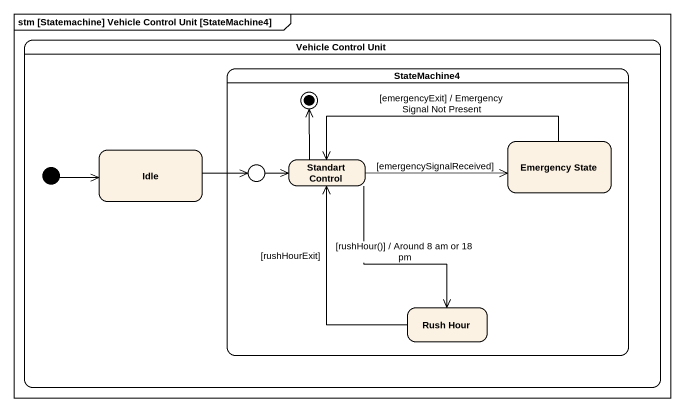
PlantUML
@startuml
mainframe stm [Statemachine] Vehicle Control Unit [StateMachine4]
hide empty description
state "Vehicle Control Unit" as Vehicle_Control_Unit {
  state StateMachine4 {
    state "Emergency State" as Emergency_State
    state entry1 <<entryPoint>>
    state "Standart Control" as Standart_Control
    state "Rush Hour" as Rush_Hour
    Standart_Control -up-> [*]
  }
  state Idle
  [*] -right-> Idle
}
Idle -right-> entry1
Emergency_State -left-> Standart_Control : [emergencyExit] / Emergency Signal Not Present
entry1 -right-> Standart_Control
Standart_Control -right-> Emergency_State : [emergencySignalReceived]
Standart_Control --> Rush_Hour : [rushHour()] / Around 8 am or 18 pm
Rush_Hour -up-> Standart_Control : [rushHourExit]
@enduml
